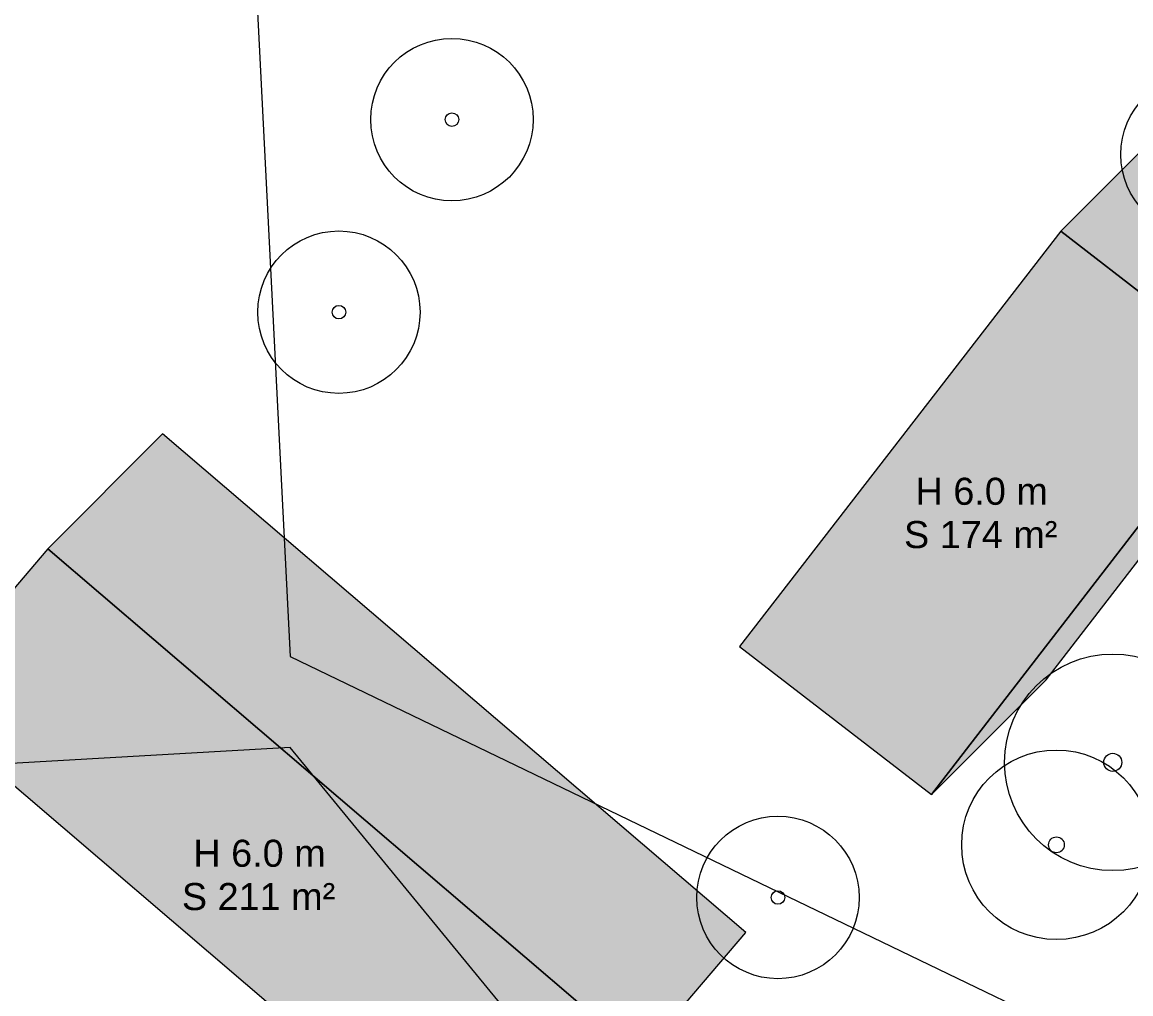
# Model space of a CAD drawing. Header units: metres. Extents: x -3 to 687, y -1 to 1371.
# Drawn here: x 186.63 to 227.6, y 157.49 to 193.38 of the extents above; entities that cross this region are included whole.
import ezdxf

# ---------------------------------------------------------------- set-up
doc = ezdxf.new("R2010")
doc.units = ezdxf.units.M
doc.header["$MEASUREMENT"] = 0
for name, color, linetype, lineweight, true_color in [('TPX_BUILDING_AREAS_TEXT', 7, 'CONTINUOUS', 0, 0x000000), ('TPX_BUILDING_HEIGHTS_TEXT', 7, 'CONTINUOUS', 0, 0x000000), ('TPX_BUILDINGS', 7, 'CONTINUOUS', 0, 0x000000), ('TPX_BUILDINGS_HATCH', 7, 'CONTINUOUS', 0, 0xf0f0f0), ('TPX_BUILDINGS_SHADOWS_HATCH', 7, 'CONTINUOUS', 0, 0x000000), ('TPX_BUILDINGS_SHADOWS_OUTLINES', 7, 'CONTINUOUS', 0, 0x000000), ('TPX_CONTOUR_LINES_5M', 7, 'CONTINUOUS', 0, 0x969696), ('TPX_VEGETATION_TREES_INDIVIDUAL', 7, 'CONTINUOUS', 0, 0x136734)]:
    doc.layers.add(name, color=color, linetype=linetype, lineweight=lineweight, true_color=true_color)
doc.styles.add('TPX_TEXTE', font='arial.ttf')

# ---------------------------------------------------------------- blocks, each defined once
blk = doc.blocks.new('TREETR003_CR040')
at = {"layer": 'TPX_VEGETATION_TREES_INDIVIDUAL'}
for radius in [4, 0.333]:
    blk.add_circle((0, 0, 0.036), radius, dxfattribs=at)
blk = doc.blocks.new('TREETR003_CR035')
at = {"layer": 'TPX_VEGETATION_TREES_INDIVIDUAL'}
for radius in [3.5, 0.292]:
    blk.add_circle((0, 0, 0.036), radius, dxfattribs=at)
blk = doc.blocks.new('TREETR003_CR030')
at = {"layer": 'TPX_VEGETATION_TREES_INDIVIDUAL'}
for radius in [3, 0.25]:
    blk.add_circle((0, 0, 0.036), radius, dxfattribs=at)

msp = doc.modelspace()

# ---------------------------------------------------------------- hatches: boundary and pattern name
at = {"layer": 'TPX_BUILDINGS_HATCH'}
for points in [[(225.006, 185.66), (213.14, 170.323), (220.229, 164.846), (232.086, 180.194), (225.006, 185.66)], [(187.576, 173.928), (182.734, 168.255), (204.279, 149.836), (209.121, 155.509), (187.576, 173.928)]]:
    msp.add_hatch(color=256, dxfattribs=at).paths.add_polyline_path(points)
at = {"layer": 'TPX_BUILDINGS_SHADOWS_HATCH'}
for points in [[(232.086, 180.194), (220.229, 164.846), (224.472, 169.088), (236.328, 184.436), (229.249, 189.902), (225.006, 185.66), (232.086, 180.194)], [(191.818, 178.17), (187.576, 173.928), (209.121, 155.509), (204.279, 149.836), (208.522, 154.079), (213.363, 159.752), (191.818, 178.17)]]:
    msp.add_hatch(color=256, dxfattribs=at).paths.add_polyline_path(points)

# ---------------------------------------------------------------- linework, layer by layer
at = {"layer": 'TPX_BUILDINGS', "elevation": 0.042}
for points in [[(225.006, 185.66), (213.14, 170.323), (220.229, 164.846), (232.086, 180.194)], [(187.576, 173.928), (182.734, 168.255), (204.279, 149.836), (209.121, 155.509)]]:
    msp.add_lwpolyline(points, close=True, dxfattribs=at)
at = {"layer": 'TPX_BUILDINGS_SHADOWS_OUTLINES', "elevation": 0.039}
for points in [[(232.086, 180.194), (220.229, 164.846), (224.472, 169.088), (236.328, 184.436), (229.249, 189.902), (225.006, 185.66)], [(191.818, 178.17), (187.576, 173.928), (209.121, 155.509), (204.279, 149.836), (208.522, 154.079), (213.363, 159.752)]]:
    msp.add_lwpolyline(points, close=True, dxfattribs=at)
at = {"layer": 'TPX_CONTOUR_LINES_5M', "elevation": 0.048}
for points in [[(170.328, 380.059), (124.415, 348.885), (124.832, 318.547), (193.614, 227.534), (196.533, 169.954), (248.942, 144.686), (301.35, 89.49), (343.793, 136.52), (348.633, 166.858), (327.555, 179.216), (309.668, 227.534), (221.782, 318.547), (196.533, 378.94), (170.328, 380.059)], [(257.982, 0), (246.138, 106.182), (196.533, 166.593), (144.124, 163.579), (91.715, 210.796), (67.256, 166.858), (77.338, 45.507), (39.307, 35.762), (13.102, 65.481), (0, 65.481)]]:
    msp.add_lwpolyline(points, dxfattribs=at)

# ---------------------------------------------------------------- block references
at = {"layer": 'TPX_VEGETATION_TREES_INDIVIDUAL'}
for name, p in [('TREETR003_CR030', (202.508, 189.782, 0.036)), ('TREETR003_CR030', (230.227, 188.493, 0.036)), ('TREETR003_CR030', (198.331, 182.668, 0.036)), ('TREETR003_CR040', (226.93, 166.04, 0.036)), ('TREETR003_CR035', (224.846, 162.994, 0.036)), ('TREETR003_CR030', (214.556, 161.049, 0.036))]:
    msp.add_blockref(name, p, dxfattribs=at)

# ---------------------------------------------------------------- texts
at = {"layer": 'TPX_BUILDING_AREAS_TEXT', "style": 'TPX_TEXTE'}
for s, p in [('S 174 m²', (219.214, 173.953, 0.045)), ('S 211 m²', (192.528, 160.582, 0.045))]:
    msp.add_text(s, height=1, dxfattribs=at).set_placement(p)
at = {"layer": 'TPX_BUILDING_HEIGHTS_TEXT', "style": 'TPX_TEXTE'}
for p in [(219.639, 175.553, 0.045), (192.953, 162.182, 0.045)]:
    msp.add_text('H 6.0 m', height=1, dxfattribs=at).set_placement(p)

doc.saveas('drawing.dxf')
